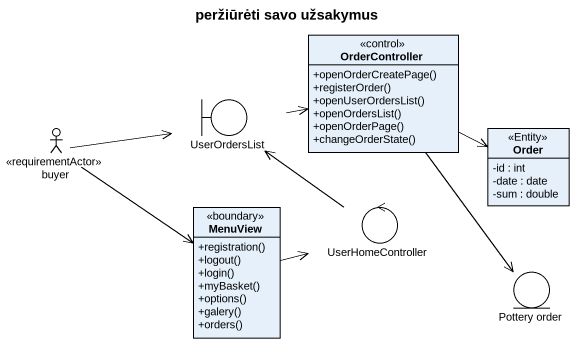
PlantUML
@startuml
title peržiūrėti savo užsakymus
allowmixing
hide circle
hide empty members
skinparam classAttributeIconSize 0
class OrderController <<control>> {
  +openOrderCreatePage()
  +registerOrder()
  +openUserOrdersList()
  +openOrdersList()
  +openOrderPage()
  +changeOrderState()
}
boundary UserOrdersList
actor buyer <<requirementActor>>
class Order <<Entity>> {
  -id : int
  -date : date
  -sum : double
}
class MenuView <<boundary>> {
  +registration()
  +logout()
  +login()
  +myBasket()
  +options()
  +galery()
  +orders()
}
control UserHomeController
entity "Pottery order" as Pottery_order
OrderController -right-> Order
OrderController --> Pottery_order
UserOrdersList -right-> OrderController
buyer -right-> UserOrdersList
buyer --> MenuView
MenuView -right-> UserHomeController
UserHomeController -up-> UserOrdersList
@enduml
